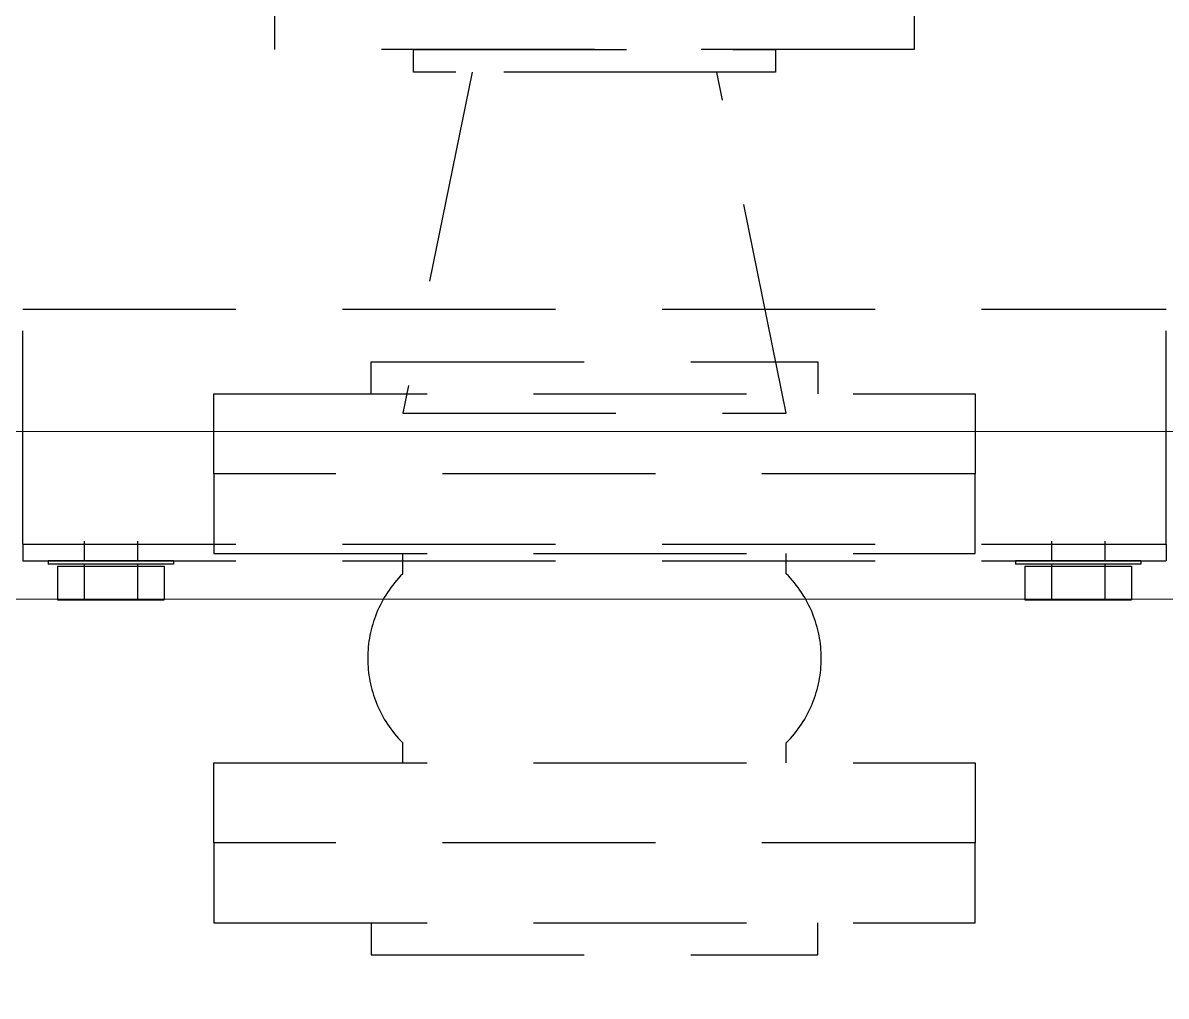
# Model space of a CAD drawing. Extents: x -32000 to 416743, y -254124 to 144214.
# Drawn here: x 256674.6 to 257015.4, y 64131.8 to 64421.8 of the extents above; entities that cross this region are included whole.
import ezdxf

# ---------------------------------------------------------------- set-up
doc = ezdxf.new("R2010")
doc.units = 0
doc.header["$LTSCALE"] = 10
doc.linetypes.add('XFM1Q40$0$HIDDEN', pattern=[9.525, 6.35, -3.175])
for name, color, linetype in [('XFM1Q40$0$M-EQPM-MAU', 22, 'Continuous'), ('XFM7P40ICA$0$H12PL4$0$L40_19_MEJI', 252, 'Continuous'), ('XFM7P40ICA$0$H12PL4$0$L40_19_設備基礎', 252, 'Continuous')]:
    doc.layers.add(name, color=color, linetype=linetype)

# ---------------------------------------------------------------- blocks, each defined once
blk = doc.blocks.new('XFM1Q40')
at = {"layer": 'XFM1Q40$0$M-EQPM-MAU', "color": 252, "linetype": 'XFM1Q40$0$HIDDEN'}
for p, q in [((256749.75, 64413.8, 16.61), (256749.75, 64429.8, 16.61)), ((256940.25, 64429.8, 16.61), (256940.25, 64413.8, 16.61)), ((256940.25, 64413.8, 16.61), (256749.75, 64413.8, 16.61)), ((256791.02, 64407.03, 16.61), (256791.02, 64413.8, 16.61)), ((256791.02, 64413.8, 16.61), (256898.97, 64413.8, 16.61)), ((256898.97, 64413.8, 16.61), (256898.97, 64407.03, 16.61)), ((256808.5, 64407.03, 16.61), (256787.85, 64305.42, 16.61)), ((256898.97, 64407.03, 16.61), (256791.02, 64407.03, 16.61)), ((256881.5, 64407.03, 16.61), (256808.5, 64407.03, 16.61)), ((256902.15, 64305.42, 16.61), (256881.5, 64407.03, 16.61)), ((256674.63, 64336.47, -11.54), (257015.37, 64336.47, -11.54)), ((256674.63, 64266.47, -11.54), (256674.63, 64336.47, -11.54)), ((257015.37, 64266.47, -11.54), (257015.37, 64336.47, -11.54)), ((256778.42, 64311.24, 16.61), (256778.42, 64320.76, 16.61)), ((256778.42, 64320.76, 16.61), (256911.58, 64320.76, 16.61)), ((256911.58, 64320.76, 16.61), (256911.58, 64311.24, 16.61)), ((256731.59, 64287.42, 16.61), (256731.59, 64311.24, 16.61)), ((256731.59, 64311.24, 16.61), (256958.41, 64311.24, 16.61)), ((256958.41, 64311.24, 16.61), (256958.41, 64287.42, 16.61)), ((256787.85, 64305.42, 16.61), (256902.15, 64305.42, 16.61)), ((256958.41, 64287.42, 16.61), (256731.59, 64287.42, 16.61)), ((256731.59, 64287.42, 16.61), (256731.59, 64263.61, 16.61)), ((256958.41, 64287.42, 16.61), (256731.59, 64287.42, 16.61)), ((256958.41, 64263.61, 16.61), (256958.41, 64287.42, 16.61)), ((256692.86, 64267.28, -108.54), (256692.86, 64261.47, -108.54)), ((256692.86, 64267.28, -62.54), (256692.86, 64261.47, -62.54)), ((256692.86, 64267.28, -16.54), (256692.86, 64261.47, -16.54)), ((256708.81, 64267.28, -108.54), (256708.81, 64261.47, -108.54)), ((256708.81, 64267.28, -62.54), (256708.81, 64261.47, -62.54)), ((256708.81, 64267.28, -16.54), (256708.81, 64261.47, -16.54)), ((256981.19, 64267.28, -108.54), (256981.19, 64261.47, -108.54)), ((256981.19, 64267.28, -62.54), (256981.19, 64261.47, -62.54)), ((256981.19, 64267.28, -16.54), (256981.19, 64261.47, -16.54)), ((256997.14, 64267.28, -108.54), (256997.14, 64261.47, -108.54)), ((256997.14, 64267.28, -62.54), (256997.14, 64261.47, -62.54)), ((256997.14, 64267.28, -16.54), (256997.14, 64261.47, -16.54)), ((256674.63, 64266.47, -11.54), (257015.37, 64266.47, -11.54)), ((256731.59, 64263.61, 16.61), (256958.41, 64263.61, 16.61)), ((256787.85, 64257.61, 16.61), (256787.85, 64263.61, 16.61)), ((256902.15, 64257.61, 16.61), (256902.15, 64263.61, 16.61)), ((256674.63, 64261.47, -16.54), (257015.37, 64261.47, -16.54)), ((256674.63, 64261.47, -16.54), (257015.37, 64261.47, -16.54)), ((256682.19, 64261.47, -108.54), (256682.19, 64260.47, -108.54)), ((256682.19, 64261.47, -62.54), (256682.19, 64260.47, -62.54)), ((256682.19, 64261.47, -16.54), (256682.19, 64260.47, -16.54)), ((256692.86, 64260.47, -108.54), (256692.86, 64259.84, -108.54)), ((256692.86, 64260.47, -62.54), (256692.86, 64259.84, -62.54)), ((256692.86, 64260.47, -16.54), (256692.86, 64259.84, -16.54)), ((256708.81, 64260.47, -108.54), (256708.81, 64259.84, -108.54)), ((256708.81, 64260.47, -62.54), (256708.81, 64259.84, -62.54)), ((256708.81, 64260.47, -16.54), (256708.81, 64259.84, -16.54)), ((256719.49, 64261.47, -108.54), (256719.49, 64260.47, -108.54)), ((256719.49, 64261.47, -62.54), (256719.49, 64260.47, -62.54)), ((256719.49, 64261.47, -16.54), (256719.49, 64260.47, -16.54)), ((256970.51, 64261.47, -108.54), (256970.51, 64260.47, -108.54)), ((256970.51, 64261.47, -62.54), (256970.51, 64260.47, -62.54)), ((256970.51, 64261.47, -16.54), (256970.51, 64260.47, -16.54)), ((256981.19, 64260.47, -108.54), (256981.19, 64259.84, -108.54)), ((256981.19, 64260.47, -62.54), (256981.19, 64259.84, -62.54)), ((256981.19, 64260.47, -16.54), (256981.19, 64259.84, -16.54)), ((256997.14, 64260.47, -108.54), (256997.14, 64259.84, -108.54)), ((256997.14, 64260.47, -62.54), (256997.14, 64259.84, -62.54)), ((256997.14, 64260.47, -16.54), (256997.14, 64259.84, -16.54)), ((257007.81, 64261.47, -108.54), (257007.81, 64260.47, -108.54)), ((257007.81, 64261.47, -62.54), (257007.81, 64260.47, -62.54)), ((257007.81, 64261.47, -16.54), (257007.81, 64260.47, -16.54)), ((256684.93, 64259.84, -108.54), (256684.93, 64249.84, -108.54)), ((256684.93, 64259.84, -62.54), (256684.93, 64249.84, -62.54)), ((256684.93, 64259.84, -16.54), (256692.88, 64259.84, -2.77)), ((256684.93, 64259.84, -16.54), (256684.93, 64249.84, -16.54)), ((256692.88, 64259.84, -2.77), (256708.79, 64259.84, -2.77)), ((256692.88, 64259.84, -2.77), (256692.88, 64249.84, -2.77)), ((256708.79, 64259.84, -2.77), (256716.75, 64259.84, -16.54)), ((256708.79, 64259.84, -2.77), (256708.79, 64249.84, -2.77)), ((256716.75, 64259.84, -108.54), (256716.75, 64249.84, -108.54)), ((256716.75, 64259.84, -62.54), (256716.75, 64249.84, -62.54)), ((256716.75, 64259.84, -16.54), (256716.75, 64249.84, -16.54)), ((256973.25, 64259.84, -108.54), (256973.25, 64249.84, -108.54)), ((256973.25, 64259.84, -62.54), (256973.25, 64249.84, -62.54)), ((256973.25, 64259.84, -16.54), (256981.21, 64259.84, -2.77)), ((256973.25, 64259.84, -16.54), (256973.25, 64249.84, -16.54)), ((256981.21, 64259.84, -2.77), (256997.12, 64259.84, -2.77)), ((256981.21, 64259.84, -2.77), (256981.21, 64249.84, -2.77)), ((256997.12, 64259.84, -2.77), (257005.07, 64259.84, -16.54)), ((256997.12, 64259.84, -2.77), (256997.12, 64249.84, -2.77)), ((257005.07, 64259.84, -108.54), (257005.07, 64249.84, -108.54)), ((257005.07, 64259.84, -62.54), (257005.07, 64249.84, -62.54)), ((257005.07, 64259.84, -16.54), (257005.07, 64249.84, -16.54)), ((256684.93, 64249.84, -16.54), (256692.88, 64249.84, -2.77)), ((256692.88, 64249.84, -2.77), (256708.79, 64249.84, -2.77)), ((256708.79, 64249.84, -2.77), (256716.75, 64249.84, -16.54)), ((256973.25, 64249.84, -16.54), (256981.21, 64249.84, -2.77)), ((256981.21, 64249.84, -2.77), (256997.12, 64249.84, -2.77)), ((256997.12, 64249.84, -2.77), (257005.07, 64249.84, -16.54)), ((256787.85, 64201.24, 16.61), (256787.85, 64207.24, 16.61)), ((256902.15, 64201.24, 16.61), (256902.15, 64207.24, 16.61)), ((256731.59, 64177.42, 16.61), (256731.59, 64201.24, 16.61)), ((256731.59, 64201.24, 16.61), (256958.41, 64201.24, 16.61)), ((256958.41, 64201.24, 16.61), (256958.41, 64177.42, 16.61)), ((256958.41, 64177.42, 16.61), (256731.59, 64177.42, 16.61)), ((256731.59, 64177.42, 16.61), (256731.59, 64153.61, 16.61)), ((256958.41, 64177.42, 16.61), (256731.59, 64177.42, 16.61)), ((256958.41, 64153.61, 16.61), (256958.41, 64177.42, 16.61)), ((256731.59, 64153.61, 16.61), (256958.41, 64153.61, 16.61)), ((256778.42, 64153.61, 16.61), (256778.42, 64144.09, 16.61)), ((256911.58, 64144.09, 16.61), (256911.58, 64153.61, 16.61)), ((256778.42, 64144.09, 16.61), (256911.58, 64144.09, 16.61))]:
    blk.add_line(p, q, dxfattribs=at)
at = {"layer": 'XFM1Q40$0$M-EQPM-MAU', "color": 252, "linetype": 'XFM1Q40$0$HIDDEN', "extrusion": (1, 3.44509e-16, 0)}
for centre in [(64266.47, -16.54, 256674.63), (64266.47, -16.54, 257015.37)]:
    blk.add_arc(centre, 5, 90, 180, dxfattribs=at)
at = {"layer": 'XFM1Q40$0$M-EQPM-MAU', "color": 252, "linetype": 'XFM1Q40$0$HIDDEN', "extrusion": (5.282e-16, -1, 0)}
for centre in [(256700.84, -16.54, -64261.47), (256700.84, -16.54, -64260.47), (256989.16, -16.54, -64261.47), (256989.16, -16.54, -64260.47)]:
    blk.add_arc(centre, 18.65, 360, 180, dxfattribs=at)
at = {"layer": 'XFM1Q40$0$M-EQPM-MAU', "color": 252, "linetype": 'XFM1Q40$0$HIDDEN'}
for centre, start, end in [((256813.04, 64232.42, 16.61), 135, 225), ((256876.96, 64232.42, 16.61), 315, 45)]:
    blk.add_arc(centre, 35.62, start, end, dxfattribs=at)
blk = doc.blocks.new('XFM7P40ICA$0$H12PL4')
at = {"layer": 'XFM7P40ICA$0$H12PL4$0$L40_19_MEJI', "lineweight": 0}
blk.add_line((251900, 64300), (259100, 64300), dxfattribs=at)
at = {"layer": 'XFM7P40ICA$0$H12PL4$0$L40_19_設備基礎', "lineweight": 0, "flags": 128}
blk.add_lwpolyline([(256600, 60000), (256600, 64250), (257150, 64250), (257150, 60000)], close=True, dxfattribs=at)
blk = doc.blocks.new('XFM7P40ICA')
blk.add_blockref('XFM7P40ICA$0$H12PL4', (0, 0))

msp = doc.modelspace()

# ---------------------------------------------------------------- block references
for name in ['XFM7P40ICA', 'XFM1Q40']:
    msp.add_blockref(name, (0, 0))

doc.saveas('drawing.dxf')
